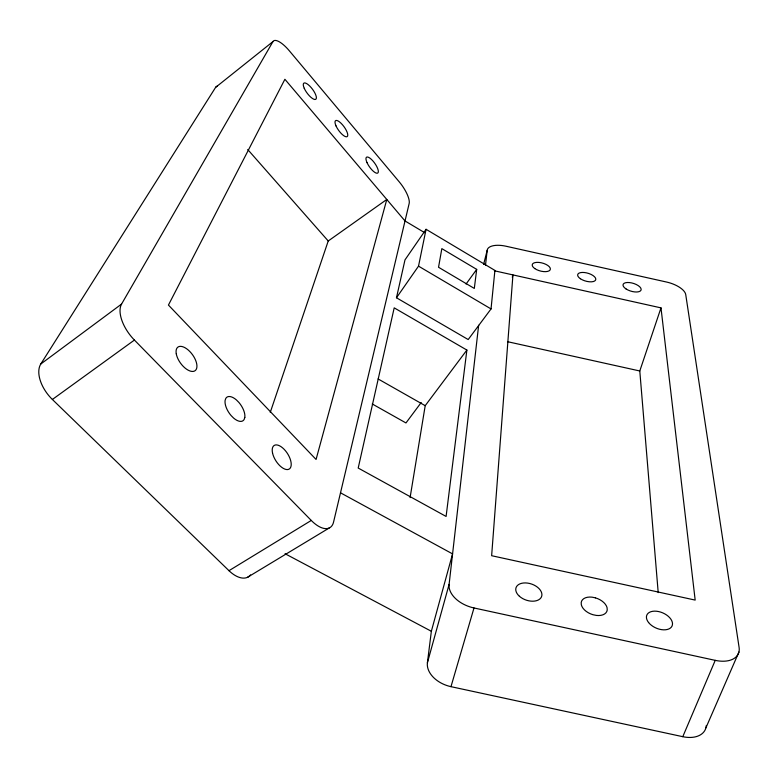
<?xml version="1.0" encoding="UTF-8"?>
<svg xmlns="http://www.w3.org/2000/svg" width="778" height="778" viewBox="0 0 778 778"><rect width="100%" height="100%" fill="white"/><g stroke="black" fill="none" stroke-linecap="round" stroke-linejoin="round"><path stroke-width="1.17" d="M491.035 308.934L494.905 270.404L426.062 229.296L404.988 259.881L396.469 297.77L468.191 339.548L491.035 308.934L418.525 266.144L426.062 229.296M706.317 725.466A26.948 17.272 26.5 0 1 682.783 736.688L450.977 686.663A26.18 17.972 18 0 1 427.404 662.778L449.101 584.385L478.645 325.272M485.491 265.259L487.193 250.302A18.584 8.15 14.4 0 1 506.011 246.227L666.639 282.054A18.73 8.023 17.4 0 1 685.729 294.561L739.1 647.452A28.018 16.698 24.9 0 1 715.235 660.357L682.783 736.688M427.404 662.778L431.352 631.269L452.572 553.897L340.501 492.814M476.7 269.382L474.308 288.434L438.539 267.262L441.836 248.629L476.7 269.382L466.061 284.038M466.878 350.061L446.095 516.446L358.201 468.045L394.203 307.855L466.878 350.061L425.206 405.678L410.094 497.599M483.624 264.364L487.193 250.302M512.313 277.24L512.935 274.906L491.638 555.706L695.172 600.091L660.989 307.874L494.38 270.783M450.977 686.663L473.996 607.968A27.24 17.369 17.3 0 1 449.101 584.385M658.207 592.612L639.788 370.98L660.989 307.874M270.258 412.408L328.228 240.986L386.792 199.469L316.072 459.458L168.437 305.064L284.894 79.278L405.017 220.962L424.778 232.739M705.947 727.761L738.925 652.032M40.796 364.007L121.572 304.062L272.942 41.613A20.296 6.632 52.7 0 1 289.309 50.774L399.328 181.964A19.032 6.205 55.1 0 1 409.16 203.505L333.567 522.057A27.901 13.566 58.7 0 1 311.268 520.453L228.985 570.682L52.379 399.474A29.117 16.698 51.5 0 1 40.796 364.007L215.613 87.379L272.942 41.613M396.469 297.77L418.525 266.144M421.199 402.527L405.97 422.95L372.263 403.976M52.379 399.474L134.419 340.064A30.07 15.317 52.5 0 1 121.572 304.062M247.492 577.315L329.152 528.029M473.996 607.968L715.235 660.357M507.587 341.698L639.788 370.98M285.059 553.732L431.352 631.269M378.098 378.944L425.206 405.678M134.419 340.064L311.268 520.453M247.735 149.532L328.228 240.986M215.613 87.379A19.858 7.401 52 0 1 217.14 86.173M250.565 574.903A27.065 14.85 59 0 1 228.985 570.682M244.817 417.436L244.136 419.498A14.276 7.09 55.7 0 1 233.585 418.049L231.066 415.51A14.276 7.09 55.7 0 1 225.124 400.33L225.844 398.297A14.276 7.09 55.7 0 1 236.424 399.95L238.904 402.459A14.276 7.09 55.7 0 1 244.817 417.436M595.423 597.854L592.048 597.164A13.634 8.393 21.2 0 0 581.215 602.444L581.312 604.749A13.634 8.393 21.2 0 0 592.982 614.727L596.415 615.427A13.634 8.393 21.2 0 0 607.229 610.01L607.073 607.686A13.634 8.393 21.2 0 0 595.423 597.854M304.237 88.274A10.046 3.316 53.3 0 0 315.625 99.38A10.046 3.316 53.3 0 0 309.634 85.94A10.046 3.316 53.3 0 0 304.237 88.274M272.553 453.088A14.004 6.856 57.3 0 0 288.502 469.387A14.004 6.856 57.3 0 0 284.077 449.237A14.004 6.856 57.3 0 0 272.553 453.088M519.403 596.259A13.537 8.48 19 0 0 541.41 597.008A13.537 8.48 19 0 0 525.656 582.926A13.537 8.48 19 0 0 519.403 596.259M648.599 622.556A13.751 8.295 23.2 0 0 671.161 627.36A13.751 8.295 23.2 0 0 658.645 611.566A13.751 8.295 23.2 0 0 648.599 622.556M534.778 268.566A9.355 4.114 15.1 0 0 550.046 270.034A9.355 4.114 15.1 0 0 539.037 262.429A9.355 4.114 15.1 0 0 534.778 268.566M336.038 125.948A9.861 3.258 53.9 0 0 347.066 136.665A9.861 3.258 53.9 0 0 341.027 123.225A9.861 3.258 53.9 0 0 336.038 125.948M367.06 162.709A9.696 3.19 54.6 0 0 377.748 173.047A9.696 3.19 54.6 0 0 371.66 159.626A9.696 3.19 54.6 0 0 367.06 162.709M176.275 353.854A14.588 7.323 53.9 0 0 193.421 371.388A14.588 7.323 53.9 0 0 189.783 351.471A14.588 7.323 53.9 0 0 176.275 353.854M580.407 278.738A9.375 4.094 16 0 0 595.53 280.177A9.375 4.094 16 0 0 584.229 272.504A9.375 4.094 16 0 0 580.407 278.738M625.969 288.891A9.394 4.075 16.8 0 0 640.955 290.291A9.394 4.075 16.8 0 0 629.363 282.56A9.394 4.075 16.8 0 0 625.969 288.891"/></g></svg>
